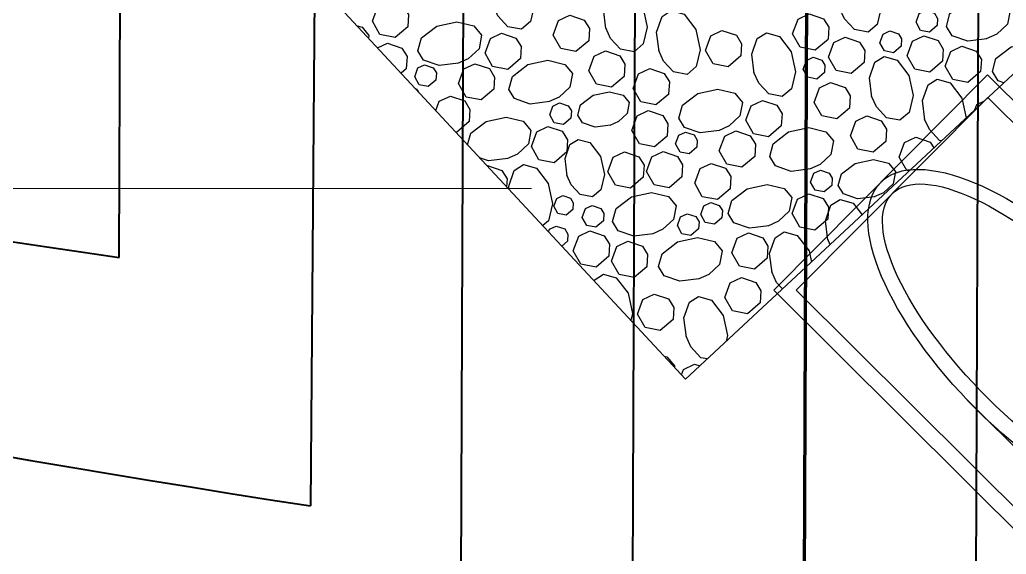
# Model space of a CAD drawing. Header units: inches. Extents: x -5337 to 1057, y 15227 to 19227.
# Drawn here: x -1603.66 to -1586.42, y 18816.02 to 18825.35 of the extents above; entities that cross this region are included whole.
import ezdxf

# ---------------------------------------------------------------- set-up
doc = ezdxf.new("R2010")
doc.units = ezdxf.units.IN
doc.header["$LTSCALE"] = 150
doc.header["$MEASUREMENT"] = 0
doc.linetypes.add('HIDDEN', pattern=[0.375, 0.25, -0.125])
for name, color, linetype in [('COMT-MIN', 84, 'Continuous'), ('CONT-MJR', 84, 'Continuous'), ('grid', 7, 'HIDDEN'), ('PAVING', 7, 'Continuous'), ('STORM', 7, 'Continuous'), ('STORM INLET', 7, 'Continuous')]:
    doc.layers.add(name, color=color, linetype=linetype)

msp = doc.modelspace()

# ---------------------------------------------------------------- linework, layer by layer
at = {"layer": 'COMT-MIN', "color": 5, "linetype": 'Continuous', "lineweight": 40}
for p, q in [((-1592.967, 18811.007), (-1592.699, 18875.979)), ((-1601.925, 18821.203), (-1601.737, 18866.844)), ((-1586.994, 18804.394), (-1586.743, 18865.281)), ((-1595.953, 18814.368), (-1595.788, 18854.512)), ((-1598.41, 18839.341), (-1598.584, 18816.865)), ((-1601.925, 18821.203), (-1601.925, 18821.203))]:
    msp.add_line(p, q, dxfattribs=at)
for centre, radius, start, end in [((-1559.795, 19116.273), 298.062, 254.01612, 261.87426), ((-1547.951, 19142.999), 330.042, 253.31708, 261.17523), ((-1559.795, 19116.273), 304.062, 253.97337, 263.17043), ((-1559.795, 19116.273), 307.062, 253.95236, 263.79826)]:
    msp.add_arc(centre, radius, start, end, dxfattribs=at)
at = {"layer": 'CONT-MJR', "color": 5, "linetype": 'Continuous', "lineweight": 70}
msp.add_line((-1589.981, 18807.683), (-1589.862, 18836.514), dxfattribs=at)
msp.add_arc((-1559.795, 19116.273), 310.062, 253.93159, 264.41324, dxfattribs=at)
at = {"layer": 'grid', "color": 252, "linetype": 'HIDDEN', "lineweight": 0, "ltscale": 0.6}
msp.add_line((-5228.471, 18822.406), (956.029, 18822.406), dxfattribs=at)
at = {"layer": 'PAVING', "color": 1, "flags": 128}
msp.add_lwpolyline([(-1592.025, 18819.077), (-1584.706, 18825.891), (-1598.335, 18840.529), (-1605.654, 18833.714)], close=True, dxfattribs=at)
for points in [[(-1595.387, 18825.591), (-1595.429, 18825.926), (-1595.333, 18826.2), (-1595.172, 18826.3), (-1594.946, 18826.237), (-1594.74, 18825.969), (-1594.665, 18825.617), (-1594.735, 18825.322), (-1594.896, 18825.187), (-1595.134, 18825.232), (-1595.308, 18825.42), (-1595.391, 18825.605)], [(-1589.329, 18825.542), (-1589.372, 18825.878), (-1589.275, 18826.151), (-1589.115, 18826.252), (-1588.889, 18826.189), (-1588.683, 18825.921), (-1588.608, 18825.569), (-1588.678, 18825.273), (-1588.838, 18825.138), (-1589.076, 18825.183), (-1589.251, 18825.371), (-1589.334, 18825.556)], [(-1593.418, 18825.199), (-1593.46, 18825.535), (-1593.364, 18825.808), (-1593.204, 18825.908), (-1592.978, 18825.846), (-1592.772, 18825.577), (-1592.696, 18825.226), (-1592.767, 18824.931), (-1592.927, 18824.795), (-1593.165, 18824.84), (-1593.34, 18825.028), (-1593.423, 18825.213)], [(-1596.882, 18825.231), (-1597.105, 18825.041), (-1597.368, 18825.093), (-1597.501, 18825.327), (-1597.407, 18825.583), (-1597.212, 18825.675), (-1596.96, 18825.59), (-1596.87, 18825.442), (-1596.882, 18825.231)], [(-1586.76, 18825.021), (-1587.096, 18824.979), (-1587.369, 18825.075), (-1587.469, 18825.236), (-1587.407, 18825.462), (-1587.138, 18825.668), (-1586.787, 18825.743), (-1586.491, 18825.673), (-1586.356, 18825.513), (-1586.401, 18825.274), (-1586.589, 18825.099), (-1586.774, 18825.017)], [(-1592.491, 18824.803), (-1592.534, 18825.138), (-1592.437, 18825.412), (-1592.277, 18825.512), (-1592.051, 18825.45), (-1591.845, 18825.181), (-1591.77, 18824.829), (-1591.84, 18824.534), (-1592, 18824.399), (-1592.238, 18824.444), (-1592.413, 18824.632), (-1592.496, 18824.817)], [(-1589.536, 18825.011), (-1589.759, 18824.822), (-1590.023, 18824.874), (-1590.155, 18825.108), (-1590.061, 18825.364), (-1589.866, 18825.456), (-1589.614, 18825.371), (-1589.524, 18825.223), (-1589.537, 18825.012)], [(-1587.628, 18825.25), (-1587.762, 18825.136), (-1587.92, 18825.167), (-1587.999, 18825.308), (-1587.943, 18825.461), (-1587.826, 18825.517), (-1587.675, 18825.466), (-1587.621, 18825.377), (-1587.628, 18825.25)], [(-1595.996, 18824.595), (-1596.332, 18824.553), (-1596.606, 18824.649), (-1596.706, 18824.81), (-1596.643, 18825.036), (-1596.375, 18825.241), (-1596.023, 18825.317), (-1595.728, 18825.246), (-1595.593, 18825.086), (-1595.637, 18824.848), (-1595.825, 18824.673), (-1596.011, 18824.59)], [(-1593.72, 18824.987), (-1593.943, 18824.797), (-1594.206, 18824.85), (-1594.339, 18825.083), (-1594.245, 18825.339), (-1594.05, 18825.431), (-1593.798, 18825.346), (-1593.708, 18825.198), (-1593.72, 18824.987)], [(-1597.768, 18825.245), (-1597.682, 18825.224), (-1597.561, 18825.08), (-1597.57, 18825.032)], [(-1594.914, 18824.675), (-1595.136, 18824.485), (-1595.4, 18824.538), (-1595.532, 18824.771), (-1595.438, 18825.027), (-1595.244, 18825.119), (-1594.992, 18825.034), (-1594.901, 18824.886), (-1594.914, 18824.675)], [(-1591.06, 18824.722), (-1591.282, 18824.532), (-1591.546, 18824.584), (-1591.679, 18824.818), (-1591.585, 18825.074), (-1591.39, 18825.166), (-1591.138, 18825.081), (-1591.048, 18824.933), (-1591.06, 18824.722)], [(-1590.827, 18824.416), (-1590.869, 18824.752), (-1590.773, 18825.025), (-1590.612, 18825.126), (-1590.387, 18825.063), (-1590.181, 18824.794), (-1590.105, 18824.443), (-1590.176, 18824.147), (-1590.336, 18824.012), (-1590.574, 18824.057), (-1590.749, 18824.245), (-1590.832, 18824.43)], [(-1588.258, 18824.891), (-1588.391, 18824.778), (-1588.55, 18824.809), (-1588.629, 18824.949), (-1588.573, 18825.103), (-1588.456, 18825.158), (-1588.305, 18825.107), (-1588.25, 18825.018), (-1588.258, 18824.891)], [(-1597.41, 18824.86), (-1597.237, 18824.942), (-1596.986, 18824.858), (-1596.895, 18824.71), (-1596.908, 18824.498)], [(-1588.908, 18824.604), (-1589.13, 18824.415), (-1589.394, 18824.467), (-1589.526, 18824.701), (-1589.433, 18824.957), (-1589.238, 18825.049), (-1588.986, 18824.964), (-1588.895, 18824.816), (-1588.908, 18824.605)], [(-1587.536, 18824.629), (-1587.758, 18824.439), (-1588.022, 18824.491), (-1588.154, 18824.725), (-1588.06, 18824.981), (-1587.865, 18825.073), (-1587.614, 18824.989), (-1587.523, 18824.841), (-1587.536, 18824.629)], [(-1586.466, 18824.253), (-1586.565, 18824.288), (-1586.665, 18824.448), (-1586.602, 18824.674), (-1586.334, 18824.881), (-1585.982, 18824.956), (-1585.766, 18824.904)], [(-1593.1, 18824.365), (-1593.322, 18824.176), (-1593.586, 18824.228), (-1593.718, 18824.462), (-1593.624, 18824.717), (-1593.429, 18824.81), (-1593.178, 18824.725), (-1593.087, 18824.577), (-1593.1, 18824.365)], [(-1586.869, 18824.447), (-1587.091, 18824.257), (-1587.355, 18824.309), (-1587.487, 18824.543), (-1587.393, 18824.799), (-1587.199, 18824.891), (-1586.947, 18824.806), (-1586.856, 18824.658), (-1586.869, 18824.447)], [(-1594.406, 18823.923), (-1594.741, 18823.88), (-1595.015, 18823.977), (-1595.115, 18824.137), (-1595.052, 18824.363), (-1594.784, 18824.569), (-1594.432, 18824.645), (-1594.137, 18824.574), (-1594.002, 18824.414), (-1594.047, 18824.176), (-1594.235, 18824.001), (-1594.42, 18823.918)], [(-1589.598, 18824.431), (-1589.731, 18824.317), (-1589.889, 18824.348), (-1589.969, 18824.489), (-1589.913, 18824.642), (-1589.796, 18824.697), (-1589.645, 18824.646), (-1589.59, 18824.558), (-1589.598, 18824.431)], [(-1588.77, 18824.002), (-1588.812, 18824.337), (-1588.716, 18824.61), (-1588.555, 18824.711), (-1588.33, 18824.648), (-1588.123, 18824.38), (-1588.048, 18824.028), (-1588.119, 18823.733), (-1588.279, 18823.598), (-1588.517, 18823.642), (-1588.692, 18823.83), (-1588.775, 18824.016)], [(-1596.908, 18824.498), (-1597, 18824.419)], [(-1596.39, 18824.301), (-1596.523, 18824.187), (-1596.681, 18824.218), (-1596.761, 18824.358), (-1596.705, 18824.512), (-1596.588, 18824.567), (-1596.437, 18824.516), (-1596.382, 18824.428), (-1596.39, 18824.301)], [(-1595.378, 18824.142), (-1595.6, 18823.952), (-1595.864, 18824.004), (-1595.996, 18824.238), (-1595.902, 18824.494), (-1595.708, 18824.586), (-1595.456, 18824.501), (-1595.365, 18824.353), (-1595.378, 18824.142)], [(-1592.322, 18824.056), (-1592.545, 18823.866), (-1592.809, 18823.918), (-1592.941, 18824.152), (-1592.847, 18824.408), (-1592.652, 18824.5), (-1592.401, 18824.415), (-1592.31, 18824.267), (-1592.323, 18824.056)], [(-1589.161, 18823.812), (-1589.383, 18823.623), (-1589.646, 18823.675), (-1589.779, 18823.909), (-1589.685, 18824.164), (-1589.491, 18824.257), (-1589.239, 18824.172), (-1589.148, 18824.024), (-1589.161, 18823.812)], [(-1587.843, 18823.605), (-1587.885, 18823.941), (-1587.789, 18824.215), (-1587.628, 18824.315), (-1587.403, 18824.252), (-1587.197, 18823.984), (-1587.123, 18823.641)], [(-1596.749, 18824.15), (-1596.728, 18824.143), (-1596.701, 18824.098)], [(-1593.337, 18823.512), (-1593.609, 18823.477), (-1593.831, 18823.555), (-1593.912, 18823.685), (-1593.861, 18823.868), (-1593.644, 18824.035), (-1593.359, 18824.096), (-1593.119, 18824.039), (-1593.01, 18823.909), (-1593.046, 18823.716), (-1593.199, 18823.575), (-1593.349, 18823.508)], [(-1591.437, 18823.42), (-1591.772, 18823.378), (-1592.046, 18823.474), (-1592.146, 18823.635), (-1592.083, 18823.861), (-1591.815, 18824.066), (-1591.463, 18824.142), (-1591.168, 18824.072), (-1591.033, 18823.911), (-1591.078, 18823.673), (-1591.266, 18823.499), (-1591.451, 18823.416)], [(-1596.392, 18823.767), (-1596.333, 18823.929), (-1596.138, 18824.021), (-1595.886, 18823.936), (-1595.795, 18823.788), (-1595.808, 18823.577)], [(-1594.03, 18823.636), (-1594.163, 18823.522), (-1594.322, 18823.553), (-1594.401, 18823.693), (-1594.345, 18823.847), (-1594.228, 18823.902), (-1594.077, 18823.852), (-1594.022, 18823.762), (-1594.03, 18823.636)], [(-1590.354, 18823.5), (-1590.576, 18823.311), (-1590.84, 18823.363), (-1590.972, 18823.597), (-1590.879, 18823.852), (-1590.684, 18823.945), (-1590.432, 18823.86), (-1590.341, 18823.712), (-1590.354, 18823.5)], [(-1586.971, 18823.782), (-1586.937, 18823.876), (-1586.802, 18823.94)], [(-1592.348, 18823.323), (-1592.57, 18823.134), (-1592.834, 18823.186), (-1592.966, 18823.42), (-1592.873, 18823.675), (-1592.678, 18823.767), (-1592.426, 18823.683), (-1592.335, 18823.535), (-1592.348, 18823.323)], [(-1595.808, 18823.577), (-1596.03, 18823.387), (-1596.04, 18823.389)], [(-1595.836, 18823.17), (-1595.78, 18823.371), (-1595.512, 18823.577), (-1595.16, 18823.653), (-1594.865, 18823.582), (-1594.73, 18823.422), (-1594.774, 18823.184), (-1594.962, 18823.009), (-1595.148, 18822.926)], [(-1588.528, 18823.23), (-1588.75, 18823.04), (-1589.014, 18823.092), (-1589.146, 18823.326), (-1589.052, 18823.582), (-1588.857, 18823.674), (-1588.606, 18823.589), (-1588.515, 18823.441), (-1588.528, 18823.23)], [(-1587.554, 18823.239), (-1587.59, 18823.246), (-1587.765, 18823.434), (-1587.848, 18823.619)], [(-1594.103, 18823.046), (-1594.325, 18822.857), (-1594.589, 18822.909), (-1594.721, 18823.142), (-1594.628, 18823.398), (-1594.433, 18823.49), (-1594.181, 18823.406), (-1594.09, 18823.258), (-1594.103, 18823.046)], [(-1591.83, 18823.126), (-1591.964, 18823.012), (-1592.122, 18823.043), (-1592.201, 18823.184), (-1592.145, 18823.337), (-1592.028, 18823.393), (-1591.877, 18823.342), (-1591.822, 18823.253), (-1591.83, 18823.126)], [(-1590.818, 18822.967), (-1591.041, 18822.777), (-1591.304, 18822.829), (-1591.437, 18823.063), (-1591.343, 18823.319), (-1591.148, 18823.411), (-1590.896, 18823.326), (-1590.806, 18823.178), (-1590.818, 18822.967)], [(-1589.846, 18822.748), (-1590.182, 18822.706), (-1590.455, 18822.802), (-1590.556, 18822.963), (-1590.493, 18823.188), (-1590.225, 18823.394), (-1589.873, 18823.47), (-1589.577, 18823.399), (-1589.442, 18823.239), (-1589.487, 18823.001), (-1589.675, 18822.826), (-1589.861, 18822.743)], [(-1594.095, 18822.626), (-1594.133, 18822.928), (-1594.047, 18823.174), (-1593.902, 18823.264), (-1593.699, 18823.208), (-1593.513, 18822.966), (-1593.446, 18822.65), (-1593.509, 18822.384), (-1593.653, 18822.262), (-1593.867, 18822.303), (-1594.025, 18822.472), (-1594.1, 18822.639)], [(-1588.12, 18822.713), (-1588.16, 18822.721), (-1588.293, 18822.955), (-1588.199, 18823.21), (-1588.004, 18823.303), (-1587.752, 18823.218), (-1587.689, 18823.114)], [(-1592.765, 18822.602), (-1592.988, 18822.412), (-1593.252, 18822.464), (-1593.384, 18822.698), (-1593.29, 18822.954), (-1593.095, 18823.046), (-1592.843, 18822.961), (-1592.753, 18822.813), (-1592.765, 18822.602)], [(-1592.09, 18822.609), (-1592.313, 18822.419), (-1592.576, 18822.471), (-1592.709, 18822.705), (-1592.615, 18822.961), (-1592.42, 18823.053), (-1592.168, 18822.968), (-1592.078, 18822.82), (-1592.091, 18822.609)], [(-1595.133, 18822.931), (-1595.469, 18822.889), (-1595.626, 18822.944)], [(-1588.72, 18822.264), (-1589.022, 18822.226), (-1589.268, 18822.312), (-1589.359, 18822.457), (-1589.302, 18822.66), (-1589.061, 18822.845), (-1588.744, 18822.914), (-1588.478, 18822.85), (-1588.357, 18822.706), (-1588.397, 18822.491), (-1588.567, 18822.334), (-1588.733, 18822.26)], [(-1595.496, 18822.804), (-1595.488, 18822.807), (-1595.236, 18822.723), (-1595.146, 18822.575), (-1595.154, 18822.437)], [(-1595.11, 18822.39), (-1595.117, 18822.449), (-1595.021, 18822.722), (-1594.861, 18822.823), (-1594.635, 18822.76), (-1594.429, 18822.492), (-1594.353, 18822.14), (-1594.424, 18821.845), (-1594.524, 18821.76)], [(-1591.248, 18822.402), (-1591.47, 18822.212), (-1591.734, 18822.264), (-1591.867, 18822.498), (-1591.773, 18822.754), (-1591.578, 18822.846), (-1591.326, 18822.762), (-1591.236, 18822.614), (-1591.248, 18822.402)], [(-1589.47, 18822.461), (-1589.604, 18822.347), (-1589.762, 18822.379), (-1589.841, 18822.519), (-1589.785, 18822.672), (-1589.668, 18822.728), (-1589.517, 18822.677), (-1589.463, 18822.588), (-1589.47, 18822.461)], [(-1590.574, 18821.756), (-1590.909, 18821.714), (-1591.183, 18821.81), (-1591.283, 18821.971), (-1591.22, 18822.196), (-1590.952, 18822.403), (-1590.6, 18822.478), (-1590.305, 18822.407), (-1590.17, 18822.248), (-1590.214, 18822.009), (-1590.402, 18821.835), (-1590.588, 18821.751)], [(-1593.996, 18822.043), (-1594.116, 18821.941), (-1594.258, 18821.969), (-1594.33, 18822.096), (-1594.279, 18822.234), (-1594.174, 18822.284), (-1594.038, 18822.237), (-1593.989, 18822.158), (-1593.996, 18822.043)], [(-1592.594, 18821.615), (-1592.93, 18821.573), (-1593.203, 18821.669), (-1593.303, 18821.83), (-1593.241, 18822.056), (-1592.973, 18822.262), (-1592.621, 18822.337), (-1592.326, 18822.267), (-1592.19, 18822.107), (-1592.235, 18821.868), (-1592.423, 18821.694), (-1592.608, 18821.611)], [(-1589.543, 18821.871), (-1589.765, 18821.682), (-1590.029, 18821.734), (-1590.162, 18821.968), (-1590.068, 18822.223), (-1589.873, 18822.316), (-1589.621, 18822.231), (-1589.53, 18822.083), (-1589.543, 18821.871)], [(-1589.539, 18821.506), (-1589.581, 18821.842), (-1589.485, 18822.115), (-1589.324, 18822.216), (-1589.098, 18822.153), (-1588.941, 18821.948)], [(-1593.462, 18821.844), (-1593.596, 18821.73), (-1593.754, 18821.762), (-1593.834, 18821.902), (-1593.777, 18822.055), (-1593.66, 18822.111), (-1593.509, 18822.06), (-1593.455, 18821.971), (-1593.463, 18821.844)], [(-1591.39, 18821.896), (-1591.523, 18821.782), (-1591.682, 18821.814), (-1591.761, 18821.954), (-1591.705, 18822.107), (-1591.588, 18822.163), (-1591.437, 18822.112), (-1591.383, 18822.023), (-1591.39, 18821.896)], [(-1591.799, 18821.7), (-1591.932, 18821.586), (-1592.09, 18821.618), (-1592.17, 18821.758), (-1592.113, 18821.911), (-1591.996, 18821.967), (-1591.845, 18821.916), (-1591.791, 18821.827), (-1591.799, 18821.7)], [(-1594.423, 18821.652), (-1594.407, 18821.697), (-1594.29, 18821.752), (-1594.139, 18821.701), (-1594.085, 18821.612), (-1594.092, 18821.485)], [(-1593.37, 18821.223), (-1593.592, 18821.034), (-1593.856, 18821.086), (-1593.989, 18821.319), (-1593.895, 18821.575), (-1593.699, 18821.667), (-1593.448, 18821.583), (-1593.357, 18821.435), (-1593.37, 18821.223)], [(-1594.092, 18821.486), (-1594.19, 18821.402)], [(-1592.703, 18821.041), (-1592.925, 18820.851), (-1593.189, 18820.903), (-1593.321, 18821.137), (-1593.228, 18821.393), (-1593.033, 18821.485), (-1592.781, 18821.4), (-1592.69, 18821.252), (-1592.703, 18821.041)], [(-1591.789, 18820.828), (-1592.125, 18820.786), (-1592.399, 18820.882), (-1592.499, 18821.043), (-1592.436, 18821.269), (-1592.168, 18821.474), (-1591.816, 18821.55), (-1591.521, 18821.479), (-1591.386, 18821.319), (-1591.431, 18821.081), (-1591.619, 18820.907), (-1591.804, 18820.823)], [(-1590.598, 18821.189), (-1590.821, 18820.999), (-1591.085, 18821.051), (-1591.217, 18821.285), (-1591.123, 18821.541), (-1590.928, 18821.633), (-1590.677, 18821.548), (-1590.586, 18821.4), (-1590.599, 18821.189)], [(-1590.516, 18820.939), (-1590.558, 18821.274), (-1590.461, 18821.548), (-1590.301, 18821.648), (-1590.075, 18821.585), (-1589.869, 18821.317), (-1589.827, 18821.123)], [(-1593.627, 18820.797), (-1593.623, 18820.808), (-1593.463, 18820.909), (-1593.237, 18820.846), (-1593.031, 18820.578), (-1592.955, 18820.226), (-1592.984, 18820.107)], [(-1590.722, 18820.408), (-1590.945, 18820.219), (-1591.208, 18820.271), (-1591.341, 18820.505), (-1591.247, 18820.76), (-1591.052, 18820.852), (-1590.8, 18820.768), (-1590.71, 18820.619), (-1590.723, 18820.408)], [(-1590.331, 18820.654), (-1590.437, 18820.768), (-1590.52, 18820.953)], [(-1592.246, 18820.118), (-1592.468, 18819.929), (-1592.732, 18819.981), (-1592.865, 18820.215), (-1592.771, 18820.47), (-1592.576, 18820.562), (-1592.324, 18820.478), (-1592.233, 18820.33), (-1592.246, 18820.118)], [(-1592.013, 18819.813), (-1592.055, 18820.148), (-1591.959, 18820.422), (-1591.798, 18820.522), (-1591.572, 18820.459), (-1591.367, 18820.191), (-1591.291, 18819.839), (-1591.315, 18819.738)], [(-1591.644, 18819.432), (-1591.76, 18819.453), (-1591.935, 18819.642), (-1592.018, 18819.827)], [(-1592.4, 18819.479), (-1592.354, 18819.468), (-1592.219, 18819.308), (-1592.223, 18819.289)], [(-1592.099, 18819.156), (-1592.065, 18819.249), (-1591.87, 18819.341), (-1591.775, 18819.31)]]:
    msp.add_lwpolyline(points, dxfattribs=at)
at = {"layer": 'PAVING', "flags": 128}
msp.add_lwpolyline([(-1589.501, 18821.426), (-1589.543, 18821.52)], dxfattribs=at)
at = {"layer": 'STORM', "color": 5}
msp.add_line((-1587.101, 18818.712), (-1556.756, 18788.517), dxfattribs=at)
at = {"layer": 'STORM INLET', "color": 5}
for p, q in [((-1586.747, 18824.391), (-1590.485, 18820.633)), ((-1580.59, 18818.267), (-1586.747, 18824.391)), ((-1586.746, 18823.997), (-1590.091, 18820.634)), ((-1580.985, 18818.265), (-1586.746, 18823.997)), ((-1590.485, 18820.633), (-1584.328, 18814.509)), ((-1590.091, 18820.634), (-1584.329, 18814.903))]:
    msp.add_line(p, q, dxfattribs=at)
for major_axis, ratio in [((-2.83, 2.815), 0.408128), ((-2.632, 2.618), 0.36366)]:
    msp.add_ellipse((-1585.786, 18819.698), major_axis=major_axis, ratio=ratio, dxfattribs=at)

doc.saveas('drawing.dxf')
